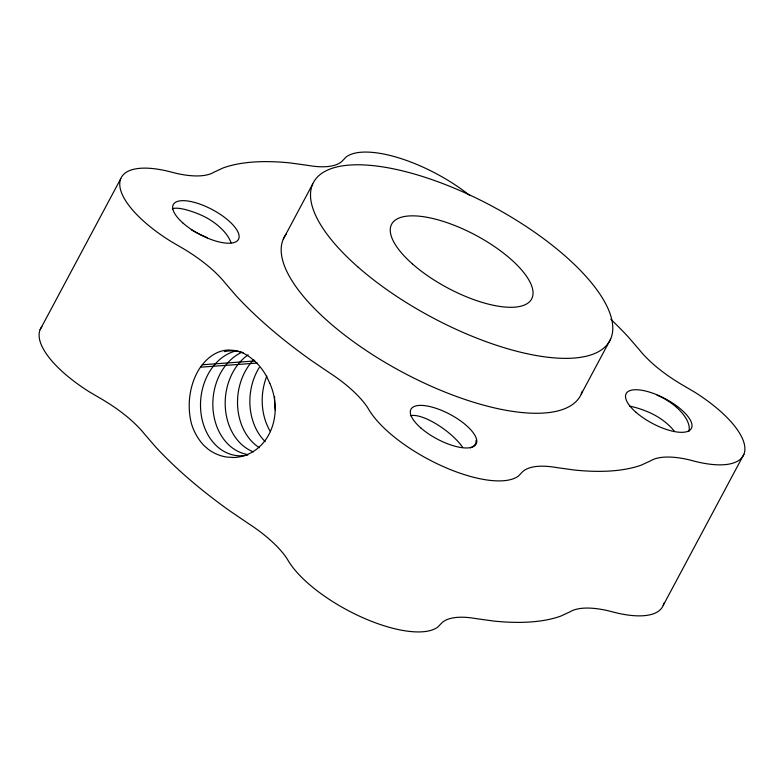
<?xml version="1.0" encoding="UTF-8"?>
<svg xmlns="http://www.w3.org/2000/svg" width="784" height="784" viewBox="0 0 784 784"><rect width="100%" height="100%" fill="white"/><g stroke="black" fill="none" stroke-linecap="round" stroke-linejoin="round"><path stroke-width="1.18" d="M40.121 329.682L120.765 178.654M283.367 238.953L312.689 184.034M581.277 394.019L610.599 339.1M663.235 605.346L743.879 454.318M232.74 457.405L226.978 457.082A53.88 44.159 82.6 0 1 208.417 449.418L203.948 445.508A53.88 41.483 88.8 0 1 192.57 427.084L191.551 423.997A53.567 38.132 -86.2 0 1 200.469 367.128L202.282 364.785A53.714 38.23 -86.2 0 1 229.036 350.036L234.024 350.389A53.88 41.483 88.8 0 1 251.154 358.161L253.359 360.032A53.88 44.159 82.6 0 1 268.461 380.387L269.784 383.454M202.282 364.785L254.78 360.954M200.518 367.186L257.426 363.051M41.885 326.644A89.033 33.496 28.1 0 0 90.297 392.431L102.371 399.497A83.996 31.595 28.1 0 1 144.374 433.895L155.644 446.949A268.775 101.116 28.1 0 0 230.182 511.158L248.606 523.673A83.996 31.605 28.1 0 1 286.807 558.345L288.355 560.893A89.033 33.496 28.1 0 0 362.992 617.763A89.033 33.496 28.1 0 0 437.923 626.984L441.676 623.025A83.996 31.595 28.1 0 1 475.878 618.576L493.283 621.006A268.775 101.116 28.1 0 0 560.776 616.097L570.233 611.706A83.996 31.605 28.1 0 1 608.639 610.873L612.657 611.922A89.033 33.496 28.1 0 0 663.93 603.072M582.316 391.206A167.982 63.2 28.1 0 1 403.201 372.586A167.982 63.2 28.1 0 1 286.434 233.848M610.785 319.274A268.775 101.116 28.1 0 1 628.356 337.051L639.626 350.105A83.996 31.595 28.1 0 0 681.629 384.503L693.703 391.569A89.033 33.496 28.1 0 1 744.898 448.948A89.033 33.496 28.1 0 1 693.291 460.904L689.283 459.855A83.996 31.605 28.1 0 0 650.877 460.678L641.41 465.079A268.775 101.116 28.1 0 1 573.917 469.979L556.522 467.548A83.996 31.595 28.1 0 0 522.311 471.997L518.567 475.957A89.033 33.496 28.1 0 1 443.636 466.735A89.033 33.496 28.1 0 1 368.99 409.865L367.441 407.317A83.996 31.605 28.1 0 0 329.251 372.645L310.827 360.13A268.775 101.116 28.1 0 1 236.288 295.921L225.018 282.867A83.996 31.595 28.1 0 0 183.015 248.469L170.932 241.403A89.033 33.496 28.1 0 1 119.746 184.024A89.033 33.496 28.1 0 1 171.343 172.078L175.361 173.127A83.996 31.605 28.1 0 0 213.767 172.294L223.224 167.903A268.775 101.116 28.1 0 1 290.717 162.994L308.122 165.424A83.996 31.595 28.1 0 0 342.324 160.975L346.077 157.016A89.033 33.496 28.1 0 1 469.724 195.461M269.863 383.415A53.586 46.099 74.9 0 1 232.75 457.552M265.208 441.637A52.989 41.621 -85.2 0 1 259.259 367.529M270.333 431.504A52.989 41.621 -85.2 0 1 266.815 376.134M275.331 409.875A52.989 41.621 -85.2 0 1 274.606 396.694M247.803 455.014A52.989 41.621 -85.2 0 1 200.861 412.002A52.989 41.621 -85.2 0 1 236.788 350.752M247.068 454.406A52.989 41.621 -85.2 0 1 212.934 407.798A52.989 41.621 -85.2 0 1 241.452 352.467M259.406 447.742A52.989 41.621 -85.2 0 1 253.81 359.582M253.477 451.858A52.989 41.621 -85.2 0 1 225.282 406.906A52.989 41.621 -85.2 0 1 248.136 354.838M224.44 351.644A52.989 42.326 76.7 0 1 243.197 352.663M629.689 406.181A36.534 9.006 26.1 0 1 648.182 411.992A36.534 18.208 30.4 0 1 674.407 431.308M657.139 395.224A36.534 18.208 30.4 0 1 688.93 431.298M410.424 415.736A36.534 12.446 36.4 0 1 462.57 447.145M476.055 440.245A36.534 14.769 19.5 0 1 470.371 447.811M207.495 237.768A36.534 9.006 26.1 0 1 191.257 229.741M172.382 208.818A36.534 9.006 26.1 0 1 199.793 214.512A36.534 18.208 30.4 0 1 231.035 242.795M357.876 266.923A167.982 63.2 28.1 0 0 608.698 342.588A167.982 63.2 28.1 0 0 418.362 175.204A167.982 63.2 28.1 0 0 357.876 266.923M183.231 223.273A36.956 13.906 28.1 0 0 238.287 239.688A36.956 13.906 28.1 0 0 196.137 202.88A36.956 13.906 28.1 0 0 183.231 223.273M420.9 428.005A36.956 13.906 28.1 0 0 475.966 444.41A36.956 13.906 28.1 0 0 433.807 407.602A36.956 13.906 28.1 0 0 420.9 428.005M636.098 412.364A36.956 13.906 28.1 0 0 691.165 428.77A36.956 13.906 28.1 0 0 649.005 391.961A36.956 13.906 28.1 0 0 636.098 412.364M412.394 263.894A79.36 29.861 28.1 0 0 531.042 299.958A79.36 29.861 28.1 0 0 441.5 220.853A79.36 29.861 28.1 0 0 412.394 263.894"/></g></svg>
